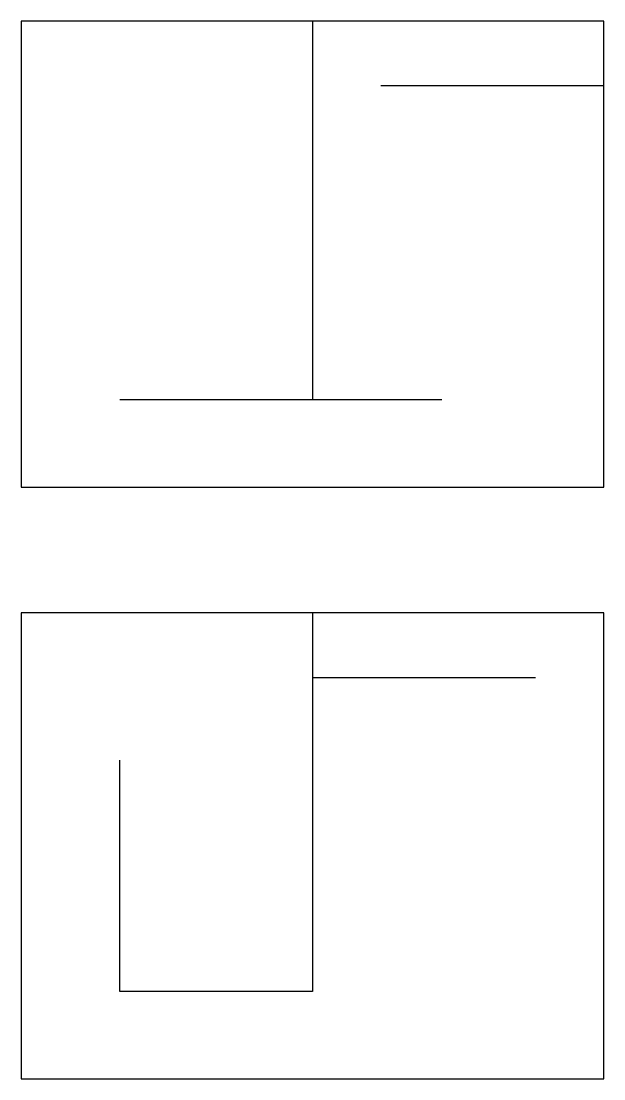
# Model space of a CAD drawing. Extents: x 1601 to 11601, y -8278 to 9882.
import ezdxf

# ---------------------------------------------------------------- set-up
doc = ezdxf.new("R2010")
doc.units = 0
doc.layers.get('0').update_dxf_attribs({"linetype": 'CONTINUOUS'})

msp = doc.modelspace()

# ---------------------------------------------------------------- linework, layer by layer
for p, q in [((6601, 9882), (6601, 3382)), ((11601, 8770), (7772, 8770)), ((8821, 3382), (3297, 3382)), ((6601, -278), (6601, -6778)), ((10431, -1390), (6601, -1390)), ((3297, -6778), (3297, -2809)), ((6601, -6778), (3297, -6778))]:
    msp.add_line(p, q)
for points in [[(1601, 1882), (11601, 1882), (11601, 9882), (1601, 9882), (1601, 1882)], [(1601, -8278), (11601, -8278), (11601, -278), (1601, -278), (1601, -8278)]]:
    msp.add_lwpolyline(points)

doc.saveas('drawing.dxf')
